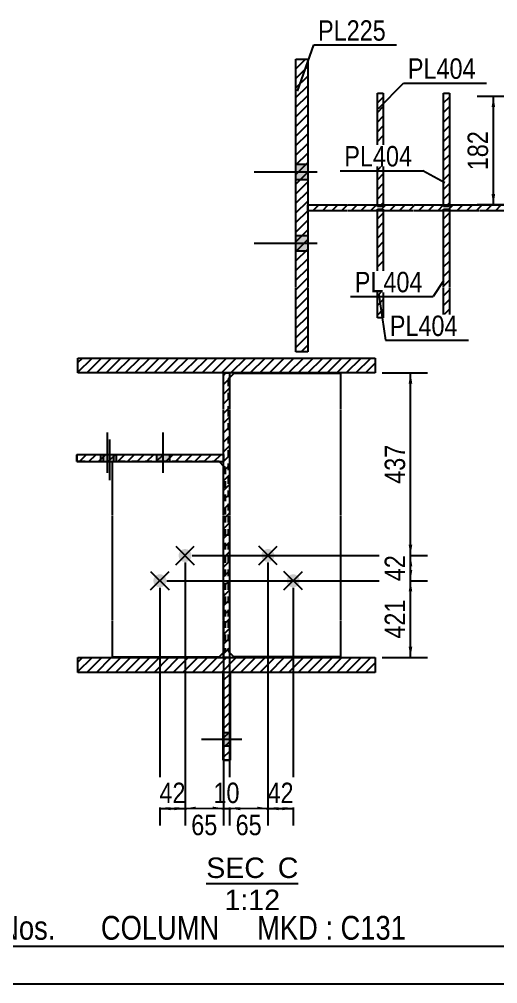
# Model space of a CAD drawing. Header units: millimetres. Extents: x -248 to 165, y -167 to 121.
# Drawn here: x -31.3 to 35.7, y -166.5 to -31.3 of the extents above; entities that cross this region are included whole.
import ezdxf

# ---------------------------------------------------------------- set-up
doc = ezdxf.new("R2010")
doc.units = ezdxf.units.MM
doc.linetypes.add('DXK_LINE_DOT1', pattern=[1.8814, 0.9407, -0.9407])
doc.styles.add('Arial', font='ARIAL.TTF', dxfattribs={"height": 0.2})
doc.styles.add('Arial Narrow', font='ARIALN.TTF', dxfattribs={"height": 0.2})

# ---------------------------------------------------------------- blocks, each defined once
blk = doc.blocks.new('Unknown-629050320-1210')
at = {"color": 5, "linetype": 'Continuous'}
blk.add_line((-245.12, -166.48), (164.88, -166.48), dxfattribs=at)
blk = doc.blocks.new('Unknown-629050320-14 - 6727')
at = {"color": 1, "linetype": 'Continuous'}
blk.add_line((-5.12, -152.42), (7.78, -152.42), dxfattribs=at)
at = {"color": 0, "linetype": 'Continuous'}
for points in [[(3.1, -151.67), (3.1, -148.67), (-5.12, -148.67), (-5.12, -151.67)], [(7.78, -151.67), (7.78, -148.67), (4.9, -148.67), (4.9, -151.67)], [(5.22, -156.17), (5.22, -153.17), (-2.56, -153.17), (-2.56, -156.17)]]:
    blk.add_wipeout(points, dxfattribs=at)
at = {"color": 136, "linetype": 'Continuous', "style": 'Arial'}
for s, height, p in [('SEC', 2.865, (-5.12, -151.67)), ('C', 2.87, (4.9, -151.67)), ('1:12', 2.865, (-2.56, -156.17))]:
    blk.add_text(s, height=height, dxfattribs=at).set_placement(p)
blk = doc.blocks.new('Part-629050320-1512 - 1490')
at = {"linetype": 'Continuous'}
h = blk.add_hatch(dxfattribs=at)
h.set_pattern_fill('', scale=0.3, style=0, pattern_type=0)
h.set_pattern_definition([(45, (157.4648, -57.3398), (-0.673519, 0.673519), [])])
h.paths.add_polyline_path([(157.46, -58.17), (157.46, -57.34), (9.1, -57.34), (9.1, -58.17)])
at = {"color": 2, "linetype": 'Continuous'}
for p, q in [((9.1, -57.34), (14.59, -57.34)), ((9.1, -58.17), (9.1, -57.34)), ((14.69, -57.34), (23.86, -57.34)), ((23.96, -57.34), (33.13, -57.34)), ((33.23, -57.34), (53.06, -57.34)), ((14.59, -58.17), (9.1, -58.17)), ((23.86, -58.17), (14.69, -58.17)), ((33.13, -58.17), (23.96, -58.17)), ((53.06, -58.17), (33.23, -58.17))]:
    blk.add_line(p, q, dxfattribs=at)
blk = doc.blocks.new('Bolt-629050320-1505 - 1490')
at = {"linetype": 'Continuous'}
for points in [[(7.44, -51.67), (7.44, -53.84), (9.1, -53.84), (9.1, -51.67)], [(7.44, -51.67), (7.44, -53.84), (9.1, -53.84), (9.1, -51.67)], [(7.44, -61.67), (7.44, -63.84), (9.1, -63.84), (9.1, -61.67)], [(7.44, -61.67), (7.44, -63.84), (9.1, -63.84), (9.1, -61.67)]]:
    blk.add_hatch(color=3, dxfattribs=at).paths.add_polyline_path(points)
at = {"color": 3, "linetype": 'Continuous'}
for p, q in [((9.1, -51.67), (7.44, -51.67)), ((9.1, -51.67), (7.44, -51.67)), ((10.43, -52.76), (1.6, -52.76)), ((10.43, -52.76), (1.6, -52.76)), ((9.1, -53.84), (7.44, -53.84)), ((9.1, -53.84), (7.44, -53.84)), ((9.1, -61.67), (7.44, -61.67)), ((9.1, -61.67), (7.44, -61.67)), ((10.43, -62.76), (1.6, -62.76)), ((10.43, -62.76), (1.6, -62.76)), ((9.1, -63.84), (7.44, -63.84)), ((9.1, -63.84), (7.44, -63.84))]:
    blk.add_line(p, q, dxfattribs=at)
blk = doc.blocks.new('Part-629050320-1560 - 1490')
at = {"linetype": 'Continuous'}
h = blk.add_hatch(dxfattribs=at)
h.set_pattern_fill('', scale=0.3, style=0, pattern_type=0)
h.set_pattern_definition([(45, (28.1278, -41.7148), (-0.67352, 0.67352), [])])
h.paths.add_polyline_path([(28.96, -41.71), (28.13, -41.71), (28.13, -57.55), (28.96, -57.55)])
at = {"color": 2, "linetype": 'Continuous'}
for p, q in [((28.13, -41.71), (28.96, -41.71)), ((28.13, -57.55), (28.13, -41.71)), ((28.96, -41.71), (28.96, -57.55)), ((28.96, -57.55), (28.13, -57.55))]:
    blk.add_line(p, q, dxfattribs=at)
blk = doc.blocks.new('Part-629050320-1565 - 1490')
at = {"linetype": 'Continuous'}
h = blk.add_hatch(dxfattribs=at)
h.set_pattern_fill('', scale=0.3, style=0, pattern_type=0)
h.set_pattern_definition([(45, (28.1278, -57.9648), (-0.67352, 0.67352), [])])
h.paths.add_polyline_path([(28.96, -57.96), (28.13, -57.96), (28.13, -73.16), (28.96, -73.16)])
at = {"color": 2, "linetype": 'Continuous'}
for p, q in [((28.13, -57.96), (28.96, -57.96)), ((28.13, -68.9), (28.13, -57.96)), ((28.96, -57.96), (28.96, -68.9)), ((28.13, -73.16), (28.13, -69)), ((28.96, -69), (28.96, -73.16)), ((28.96, -73.16), (28.13, -73.16))]:
    blk.add_line(p, q, dxfattribs=at)
blk = doc.blocks.new('Part-629050320-1570 - 1490')
at = {"linetype": 'Continuous'}
h = blk.add_hatch(dxfattribs=at)
h.set_pattern_fill('', scale=0.3, style=0, pattern_type=0)
h.set_pattern_definition([(45, (18.8611, -41.7148), (-0.67352, 0.67352), [])])
h.paths.add_polyline_path([(19.69, -41.71), (18.86, -41.71), (18.86, -57.55), (19.69, -57.55)])
at = {"color": 2, "linetype": 'Continuous'}
for p, q in [((18.86, -41.71), (19.69, -41.71)), ((18.86, -57.55), (18.86, -41.71)), ((19.69, -41.71), (19.69, -57.55)), ((19.69, -57.55), (18.86, -57.55))]:
    blk.add_line(p, q, dxfattribs=at)
blk = doc.blocks.new('Part-629050320-1575 - 1490')
at = {"linetype": 'Continuous'}
h = blk.add_hatch(dxfattribs=at)
h.set_pattern_fill('', scale=0.3, style=0, pattern_type=0)
h.set_pattern_definition([(45, (18.8611, -57.9648), (-0.67352, 0.67352), [])])
h.paths.add_polyline_path([(19.69, -57.96), (18.86, -57.96), (18.86, -73.16), (19.69, -73.16)])
at = {"color": 2, "linetype": 'Continuous'}
for p, q in [((18.86, -57.96), (19.69, -57.96)), ((18.86, -68.9), (18.86, -57.96)), ((19.69, -57.96), (19.69, -68.9)), ((18.86, -73.16), (18.86, -69)), ((19.69, -69), (19.69, -73.16)), ((19.69, -73.16), (18.86, -73.16))]:
    blk.add_line(p, q, dxfattribs=at)
blk = doc.blocks.new('Part-629050320-1609 - 1490')
at = {"linetype": 'Continuous'}
h = blk.add_hatch(dxfattribs=at)
h.set_pattern_fill('', scale=0.3, style=0, pattern_type=0)
h.set_pattern_definition([(45, (7.4361, -36.9232), (-0.67352, 0.67352), [])])
h.paths.add_polyline_path([(9.1, -36.92), (7.44, -36.92), (7.44, -77.95), (9.1, -77.95)])
at = {"color": 2, "linetype": 'Continuous'}
for p, q in [((7.44, -36.92), (9.1, -36.92)), ((7.44, -68.9), (7.44, -36.92)), ((9.1, -36.92), (9.1, -68.9)), ((7.44, -77.95), (7.44, -69)), ((9.1, -69), (9.1, -77.95)), ((9.1, -77.95), (7.44, -77.95))]:
    blk.add_line(p, q, dxfattribs=at)
blk = doc.blocks.new('Part-629050320-6788 - 6727')
at = {"linetype": 'Continuous'}
h = blk.add_hatch(dxfattribs=at)
h.set_pattern_fill('', scale=0.3, style=0, pattern_type=0)
h.set_pattern_definition([(45, (-2.6965, -93.32175), (-0.67352, 0.67352), [])])
h.paths.add_polyline_path([(-23.24, -93.32), (-2.7, -93.32), (-2.7, -92.32), (-23.24, -92.32)])
at = {"color": 7, "linetype": 'DXK_LINE_DOT1'}
for p, q in [((-23.24, -93.32), (-23.24, -92.32)), ((-23.24, -92.32), (-22.11, -92.32)), ((-22.11, -93.32), (-23.24, -93.32))]:
    blk.add_line(p, q, dxfattribs=at)
at = {"color": 2, "linetype": 'Continuous'}
for p, q in [((-23.24, -92.32), (-23.24, -93.32)), ((-23.24, -92.32), (-2.7, -92.32)), ((-2.7, -92.32), (-2.7, -93.32)), ((-23.24, -93.32), (-2.7, -93.32))]:
    blk.add_line(p, q, dxfattribs=at)
blk = doc.blocks.new('Part-629050320-6728 - 6727')
at = {"linetype": 'Continuous'}
h = blk.add_hatch(dxfattribs=at)
h.set_pattern_fill('', scale=0.3, style=0, pattern_type=0)
h.set_pattern_definition([(45, (18.5535, -80.8884), (-0.67352, 0.67352), [])])
h.paths.add_polyline_path([(-23.11, -80.89), (18.55, -80.89), (18.55, -78.81), (-23.11, -78.81)])
at = {"color": 2, "linetype": 'Continuous'}
for p, q in [((-23.11, -80.89), (-23.11, -78.81)), ((-23.11, -78.81), (18.55, -78.81)), ((18.55, -78.81), (18.55, -80.89)), ((18.55, -80.89), (-23.11, -80.89))]:
    blk.add_line(p, q, dxfattribs=at)
blk = doc.blocks.new('Part-629050320-6773 - 6727')
at = {"color": 2, "linetype": 'Continuous'}
for p, q in [((-1.24, -80.97), (-1.86, -81.6)), ((13.76, -80.97), (-1.24, -80.97)), ((13.76, -85.97), (13.76, -80.97)), ((13.76, -100.82), (13.76, -86.07)), ((13.76, -115.58), (13.76, -100.92)), ((13.76, -120.68), (13.76, -115.68)), ((-1.24, -120.68), (-1.86, -120.05)), ((13.76, -120.68), (-1.24, -120.68))]:
    blk.add_line(p, q, dxfattribs=at)
at = {"color": 7, "linetype": 'DXK_LINE_DOT1'}
for p, q in [((-1.86, -81.6), (-2.07, -81.81)), ((-2.07, -81.81), (-2.07, -85.97)), ((-2.07, -86.07), (-2.07, -100.82)), ((-2.07, -100.92), (-2.07, -115.58)), ((-2.07, -115.68), (-2.07, -119.85)), ((-1.86, -120.05), (-2.07, -119.85))]:
    blk.add_line(p, q, dxfattribs=at)
blk = doc.blocks.new('Part-629050320-6733 - 6727')
at = {"linetype": 'Continuous'}
h = blk.add_hatch(dxfattribs=at)
h.set_pattern_fill('', scale=0.3, style=0, pattern_type=0)
h.set_pattern_definition([(45, (18.5535, -122.8457), (-0.67352, 0.67352), [])])
h.paths.add_polyline_path([(-23.11, -122.85), (18.55, -122.85), (18.55, -120.76), (-23.11, -120.76)])
at = {"color": 2, "linetype": 'Continuous'}
for p, q in [((-23.11, -122.85), (-23.11, -120.76)), ((-23.11, -120.76), (18.55, -120.76)), ((18.55, -120.76), (18.55, -122.85)), ((18.55, -122.85), (-23.11, -122.85))]:
    blk.add_line(p, q, dxfattribs=at)
blk = doc.blocks.new('Part-629050320-6790 - 6727')
at = {"linetype": 'Continuous'}
h = blk.add_hatch(dxfattribs=at)
h.set_pattern_fill('', scale=0.3, style=0, pattern_type=0)
h.set_pattern_definition([(45, (-1.8632, -120.76235), (-0.67352, 0.67352), [])])
h.paths.add_polyline_path([(-2.7, -120.76), (-1.86, -120.76), (-1.86, -80.89), (-2.7, -80.89)])
at = {"color": 2, "linetype": 'Continuous'}
for p, q in [((-2.7, -85.97), (-2.7, -80.89)), ((-2.7, -80.89), (-1.86, -80.89)), ((-1.86, -80.89), (-1.86, -85.97)), ((-2.7, -100.82), (-2.7, -86.07)), ((-1.86, -86.07), (-1.86, -100.82)), ((-2.7, -115.58), (-2.7, -100.92)), ((-1.86, -100.92), (-1.86, -115.58)), ((-2.7, -120.76), (-2.7, -115.68)), ((-1.86, -115.68), (-1.86, -120.76)), ((-1.86, -120.76), (-2.7, -120.76))]:
    blk.add_line(p, q, dxfattribs=at)
blk = doc.blocks.new('Part-629050320-6774 - 6727')
at = {"color": 2, "linetype": 'Continuous'}
for p, q in [((-18.32, -93.32), (-18.32, -100.82)), ((-3.32, -93.32), (-2.7, -93.95)), ((-18.32, -100.92), (-18.32, -115.58)), ((-18.32, -115.68), (-18.32, -120.68)), ((-3.32, -120.68), (-2.7, -120.05)), ((-18.32, -120.68), (-3.32, -120.68))]:
    blk.add_line(p, q, dxfattribs=at)
at = {"color": 7, "linetype": 'DXK_LINE_DOT1'}
for p, q in [((-3.32, -93.32), (-18.32, -93.32)), ((-2.7, -93.95), (-2.49, -94.16)), ((-2.49, -94.16), (-2.49, -100.82)), ((-2.49, -100.92), (-2.49, -115.58)), ((-2.49, -115.68), (-2.49, -119.85)), ((-2.7, -120.05), (-2.49, -119.85))]:
    blk.add_line(p, q, dxfattribs=at)
blk = doc.blocks.new('Part-629050320-6779 - 6727')
at = {"linetype": 'Continuous'}
h = blk.add_hatch(dxfattribs=at)
h.set_pattern_fill('', scale=0.3, style=0, pattern_type=0)
h.set_pattern_definition([(45, (-1.7799, -135.1785), (-0.67352, 0.67352), [])])
h.paths.add_polyline_path([(-2.78, -135.18), (-1.78, -135.18), (-1.78, -122.85), (-2.78, -122.85)])
at = {"color": 7, "linetype": 'DXK_LINE_DOT1'}
for p, q in [((-1.78, -122.85), (-2.78, -122.85)), ((-2.78, -122.85), (-2.78, -135.18)), ((-1.78, -135.18), (-1.78, -122.85)), ((-2.78, -135.18), (-1.78, -135.18))]:
    blk.add_line(p, q, dxfattribs=at)
at = {"color": 2, "linetype": 'Continuous'}
for p, q in [((-1.78, -122.85), (-2.78, -122.85)), ((-2.78, -122.85), (-2.78, -135.18)), ((-1.78, -122.85), (-1.78, -135.18)), ((-1.78, -135.18), (-2.78, -135.18))]:
    blk.add_line(p, q, dxfattribs=at)
blk = doc.blocks.new('Bolt-629050320-6810 - 6727')
at = {"linetype": 'Continuous'}
for points in [[(2.88, -107.13, -1), (4.17, -105.83, -1)], [(6.41, -110.67, -1), (7.71, -109.37, -1)]]:
    blk.add_hatch(color=3, dxfattribs=at).paths.add_polyline_path(points)
at = {"color": 3, "linetype": 'Continuous'}
for p, q in [((4.82, -107.78), (2.23, -105.19)), ((2.23, -107.78), (4.82, -105.19)), ((8.36, -111.31), (5.77, -108.72)), ((5.77, -111.31), (8.36, -108.72))]:
    blk.add_line(p, q, dxfattribs=at)
blk = doc.blocks.new('Bolt-629050320-6811 - 6727')
at = {"linetype": 'Continuous'}
for points in [[(-8.73, -105.83, -1), (-7.44, -107.13, -1)], [(-12.27, -109.37, -1), (-10.97, -110.67, -1)]]:
    blk.add_hatch(color=3, dxfattribs=at).paths.add_polyline_path(points)
at = {"color": 3, "linetype": 'Continuous'}
for p, q in [((-9.38, -107.78), (-6.79, -105.19)), ((-9.38, -105.19), (-6.79, -107.78)), ((-12.92, -111.31), (-10.33, -108.72)), ((-12.92, -108.72), (-10.33, -111.31))]:
    blk.add_line(p, q, dxfattribs=at)
blk = doc.blocks.new('Bolt-629050320-6815 - 6727')
at = {"linetype": 'Continuous'}
blk.add_hatch(color=3, dxfattribs=at).paths.add_polyline_path([(-2.78, -131.35), (-2.78, -133.18), (-1.78, -133.18), (-1.78, -131.35)])
at = {"color": 3, "linetype": 'Continuous'}
for p, q in [((-0.11, -132.26), (-5.78, -132.26)), ((-1.78, -131.35), (-2.78, -131.35)), ((-1.78, -133.18), (-2.78, -133.18))]:
    blk.add_line(p, q, dxfattribs=at)
blk = doc.blocks.new('Bolt-629050320-6822 - 6727')
at = {"linetype": 'Continuous'}
for points in [[(-18.05, -92.32), (-19.88, -92.32), (-19.88, -93.32), (-18.05, -93.32)], [(-10.22, -92.32), (-12.05, -92.32), (-12.05, -93.32), (-10.22, -93.32)]]:
    blk.add_hatch(color=3, dxfattribs=at).paths.add_polyline_path(points)
at = {"color": 3, "linetype": 'Continuous'}
for p, q in [((-18.97, -94.91), (-18.97, -89.24)), ((-11.14, -94.91), (-11.14, -89.24)), ((-19.88, -93.32), (-19.88, -92.32)), ((-18.05, -93.32), (-18.05, -92.32)), ((-12.05, -93.32), (-12.05, -92.32)), ((-10.22, -93.32), (-10.22, -92.32))]:
    blk.add_line(p, q, dxfattribs=at)
blk = doc.blocks.new('Bolt-629050320-6824 - 6727')
at = {"linetype": 'Continuous'}
blk.add_hatch(color=3, dxfattribs=at).paths.add_polyline_path([(-17.74, -92.32), (-19.57, -92.32), (-19.57, -93.32), (-17.74, -93.32)])
at = {"color": 3, "linetype": 'Continuous'}
for p, q in [((-18.66, -90.24), (-18.66, -95.91)), ((-19.57, -92.32), (-19.57, -93.32)), ((-17.74, -92.32), (-17.74, -93.32))]:
    blk.add_line(p, q, dxfattribs=at)
blk = doc.blocks.new('StraightDimension-629050320-1700 - 1490')
at = {"linetype": 'Continuous'}
for points in [[(34.87, -43.65), (35.12, -42.15), (35.37, -43.65)], [(35.37, -55.84), (35.12, -57.34), (34.87, -55.84)]]:
    blk.add_hatch(color=7, dxfattribs=at).paths.add_polyline_path(points)
at = {"color": 7, "linetype": 'Continuous'}
for p, q in [((41.1, -42.15), (32.87, -42.15)), ((35.12, -57.34), (35.12, -42.15)), ((85.2, -57.34), (32.87, -57.34))]:
    blk.add_line(p, q, dxfattribs=at)
at = {"color": 0}
blk.add_wipeout([(34.97, -46.4), (30.77, -46.4), (30.77, -53.09), (34.97, -53.09)], dxfattribs=at)
at = {"color": 3, "style": 'Arial Narrow'}
blk.add_text('182', height=2.863, rotation=90.0002, dxfattribs=at).set_placement((34.37, -52.49))
blk = doc.blocks.new('StraightDimension-629050320-7053 - 6727')
at = {"linetype": 'Continuous'}
for points in [[(23.25, -111.52), (23.5, -110.02), (23.75, -111.52)], [(23.75, -119.26), (23.5, -120.76), (23.25, -119.26)]]:
    blk.add_hatch(color=7, dxfattribs=at).paths.add_polyline_path(points)
at = {"color": 7, "linetype": 'Continuous'}
for p, q in [((-10.62, -110.02), (25.9, -110.02)), ((23.5, -120.76), (23.5, -110.02)), ((19.55, -120.76), (25.9, -120.76))]:
    blk.add_line(p, q, dxfattribs=at)
at = {"color": 0}
blk.add_wipeout([(23.35, -112.05), (19.15, -112.05), (19.15, -118.73), (23.35, -118.73)], dxfattribs=at)
at = {"color": 3, "style": 'Arial Narrow'}
blk.add_text('421', height=2.863, rotation=90.0002, dxfattribs=at).set_placement((22.75, -118.13))
blk = doc.blocks.new('StraightDimension-629050320-6945 - 6727')
at = {"linetype": 'Continuous'}
for points in [[(-10.12, -142.17), (-11.62, -141.92), (-10.12, -141.67)], [(-9.59, -141.67), (-8.09, -141.92), (-9.59, -142.17)]]:
    blk.add_hatch(color=7, dxfattribs=at).paths.add_polyline_path(points)
at = {"color": 7, "linetype": 'Continuous'}
for p, q in [((-8.09, -107.48), (-8.09, -144.32)), ((-11.62, -111.02), (-11.62, -144.32)), ((-11.62, -141.92), (-8.09, -141.92))]:
    blk.add_line(p, q, dxfattribs=at)
at = {"color": 0}
blk.add_wipeout([(-7.43, -141.77), (-7.43, -137.57), (-12.28, -137.57), (-12.28, -141.77)], dxfattribs=at)
at = {"color": 3, "style": 'Arial Narrow'}
blk.add_text('42', height=2.863, dxfattribs=at).set_placement((-11.68, -141.17))
blk = doc.blocks.new('StraightDimension-629050320-6941 - 6727')
at = {"linetype": 'Continuous'}
for points in [[(5.03, -142.17), (3.53, -141.92), (5.03, -141.67)], [(5.56, -141.67), (7.06, -141.92), (5.56, -142.17)]]:
    blk.add_hatch(color=7, dxfattribs=at).paths.add_polyline_path(points)
at = {"color": 7, "linetype": 'Continuous'}
for p, q in [((3.53, -107.48), (3.53, -144.32)), ((7.06, -111.02), (7.06, -144.32)), ((3.53, -141.92), (7.06, -141.92))]:
    blk.add_line(p, q, dxfattribs=at)
at = {"color": 0}
blk.add_wipeout([(7.72, -141.77), (7.72, -137.57), (2.87, -137.57), (2.87, -141.77)], dxfattribs=at)
at = {"color": 3, "style": 'Arial Narrow'}
blk.add_text('42', height=2.863, dxfattribs=at).set_placement((3.47, -141.17))
blk = doc.blocks.new('StraightDimension-629050320-6942 - 6727')
at = {"linetype": 'Continuous'}
for points in [[(-0.36, -142.17), (-1.86, -141.92), (-0.36, -141.67)], [(2.03, -141.67), (3.53, -141.92), (2.03, -142.17)]]:
    blk.add_hatch(color=7, dxfattribs=at).paths.add_polyline_path(points)
at = {"color": 7, "linetype": 'Continuous'}
for p, q in [((3.53, -107.48), (3.53, -144.17)), ((-1.86, -111.72), (-1.86, -144.17)), ((-1.86, -141.92), (3.53, -141.92))]:
    blk.add_line(p, q, dxfattribs=at)
at = {"color": 0}
blk.add_wipeout([(3.26, -146.27), (3.26, -142.07), (-1.6, -142.07), (-1.6, -146.27)], dxfattribs=at)
at = {"color": 3, "style": 'Arial Narrow'}
blk.add_text('65', height=2.863, dxfattribs=at).set_placement((-1, -145.67))
blk = doc.blocks.new('StraightDimension-629050320-6943 - 6727')
at = {"linetype": 'Continuous'}
for points in [[(-4.2, -141.67), (-2.7, -141.92), (-4.2, -142.17)], [(-0.36, -142.17), (-1.86, -141.92), (-0.36, -141.67)]]:
    blk.add_hatch(color=7, dxfattribs=at).paths.add_polyline_path(points)
at = {"color": 7, "linetype": 'Continuous'}
for p, q in [((-2.7, -111.72), (-2.7, -144.32)), ((-1.86, -111.72), (-1.86, -144.32)), ((-2.7, -141.92), (-1.86, -141.92))]:
    blk.add_line(p, q, dxfattribs=at)
at = {"color": 0}
blk.add_wipeout([(0.15, -141.77), (0.15, -137.57), (-4.71, -137.57), (-4.71, -141.77)], dxfattribs=at)
at = {"color": 3, "style": 'Arial Narrow'}
blk.add_text('10', height=2.863, dxfattribs=at).set_placement((-4.11, -141.17))
blk = doc.blocks.new('StraightDimension-629050320-6944 - 6727')
at = {"linetype": 'Continuous'}
for points in [[(-6.59, -142.17), (-8.09, -141.92), (-6.59, -141.67)], [(-4.2, -141.67), (-2.7, -141.92), (-4.2, -142.17)]]:
    blk.add_hatch(color=7, dxfattribs=at).paths.add_polyline_path(points)
at = {"color": 7, "linetype": 'Continuous'}
for p, q in [((-8.09, -107.48), (-8.09, -144.17)), ((-2.7, -111.72), (-2.7, -144.17)), ((-8.09, -141.92), (-2.7, -141.92))]:
    blk.add_line(p, q, dxfattribs=at)
at = {"color": 0}
blk.add_wipeout([(-2.96, -146.27), (-2.96, -142.07), (-7.82, -142.07), (-7.82, -146.27)], dxfattribs=at)
at = {"color": 3, "style": 'Arial Narrow'}
blk.add_text('65', height=2.863, dxfattribs=at).set_placement((-7.22, -145.67))
blk = doc.blocks.new('StraightDimension-629050320-7051 - 6727')
at = {"linetype": 'Continuous'}
for points in [[(23.25, -82.39), (23.5, -80.89), (23.75, -82.39)], [(23.75, -104.98), (23.5, -106.48), (23.25, -104.98)]]:
    blk.add_hatch(color=7, dxfattribs=at).paths.add_polyline_path(points)
at = {"color": 7, "linetype": 'Continuous'}
for p, q in [((19.55, -80.89), (25.9, -80.89)), ((23.5, -106.48), (23.5, -80.89)), ((-7.09, -106.48), (25.9, -106.48))]:
    blk.add_line(p, q, dxfattribs=at)
at = {"color": 0}
blk.add_wipeout([(23.35, -90.34), (19.15, -90.34), (19.15, -97.03), (23.35, -97.03)], dxfattribs=at)
at = {"color": 3, "style": 'Arial Narrow'}
blk.add_text('437', height=2.863, rotation=90.0002, dxfattribs=at).set_placement((22.75, -96.43))
blk = doc.blocks.new('StraightDimension-629050320-7052 - 6727')
at = {"linetype": 'Continuous'}
for points in [[(23.25, -107.98), (23.5, -106.48), (23.75, -107.98)], [(23.75, -108.52), (23.5, -110.02), (23.25, -108.52)]]:
    blk.add_hatch(color=7, dxfattribs=at).paths.add_polyline_path(points)
at = {"color": 7, "linetype": 'Continuous'}
for p, q in [((-7.09, -106.48), (25.9, -106.48)), ((23.5, -110.02), (23.5, -106.48)), ((-10.62, -110.02), (25.9, -110.02))]:
    blk.add_line(p, q, dxfattribs=at)
at = {"color": 0}
blk.add_wipeout([(23.35, -105.82), (19.15, -105.82), (19.15, -110.68), (23.35, -110.68)], dxfattribs=at)
at = {"color": 3, "style": 'Arial Narrow'}
blk.add_text('42', height=2.863, rotation=90.0002, dxfattribs=at).set_placement((22.75, -110.08))
blk = doc.blocks.new('CBS_CALLOFF-629050320-7440')
at = {"color": 7, "linetype": 'Continuous'}
blk.add_line((-71.24, -161.21), (44.99, -161.23), dxfattribs=at)
at = {"color": 3, "linetype": 'Continuous', "style": 'Arial Narrow'}
blk.add_text('QTY= 2 Nos.      COLUMN     MKD : C131', height=3.3405, dxfattribs=at).set_placement((-48.49, -160.32))
blk = doc.blocks.new('Mark-629050320-1556 - 1490')
at = {"color": 7, "linetype": 'Continuous'}
blk.add_line((28.32, -54.27), (25.24, -52.56), dxfattribs=at)
at = {"color": 0}
blk.add_wipeout([(23.74, -51.96), (23.74, -48.96), (14.23, -48.96), (14.23, -51.96)], dxfattribs=at)
blk.add_wipeout([(23.74, -51.96), (23.74, -48.96), (14.23, -48.96), (14.23, -51.96)], dxfattribs=at)
at = {"color": 7, "linetype": 'Continuous'}
blk.add_line((13.63, -52.56), (25.24, -52.56), dxfattribs=at)
at = {"color": 3, "style": 'Arial Narrow'}
blk.add_text('PL404', height=2.863, dxfattribs=at).set_placement((14.23, -51.96))
blk = doc.blocks.new('Mark-629050320-1561 - 1490')
at = {"color": 7, "linetype": 'Continuous'}
blk.add_line((28.13, -68), (26.7, -70.19), dxfattribs=at)
at = {"color": 0}
blk.add_wipeout([(25.2, -69.59), (25.2, -66.59), (15.7, -66.59), (15.7, -69.59)], dxfattribs=at)
blk.add_wipeout([(25.2, -69.59), (25.2, -66.59), (15.7, -66.59), (15.7, -69.59)], dxfattribs=at)
at = {"color": 7, "linetype": 'Continuous'}
blk.add_line((15.1, -70.19), (26.7, -70.19), dxfattribs=at)
at = {"color": 3, "style": 'Arial Narrow'}
blk.add_text('PL404', height=2.863, dxfattribs=at).set_placement((15.7, -69.59))
blk = doc.blocks.new('Mark-629050320-1566 - 1490')
at = {"color": 0}
blk.add_wipeout([(32.64, -39.68), (32.64, -36.68), (23.14, -36.68), (23.14, -39.68)], dxfattribs=at)
blk.add_wipeout([(32.64, -39.68), (32.64, -36.68), (23.14, -36.68), (23.14, -39.68)], dxfattribs=at)
at = {"color": 7, "linetype": 'Continuous'}
for p, q in [((19, -43.82), (22.54, -40.28)), ((22.54, -40.28), (34.14, -40.28))]:
    blk.add_line(p, q, dxfattribs=at)
at = {"color": 3, "style": 'Arial Narrow'}
blk.add_text('PL404', height=2.863, dxfattribs=at).set_placement((23.14, -39.68))
blk = doc.blocks.new('Mark-629050320-1571 - 1490')
at = {"color": 0}
blk.add_wipeout([(30.12, -75.72), (30.12, -72.72), (20.61, -72.72), (20.61, -75.72)], dxfattribs=at)
blk.add_wipeout([(30.12, -75.72), (30.12, -72.72), (20.61, -72.72), (20.61, -75.72)], dxfattribs=at)
at = {"color": 7, "linetype": 'Continuous'}
for p, q in [((19.05, -69.97), (20.01, -76.32)), ((20.01, -76.32), (31.62, -76.32))]:
    blk.add_line(p, q, dxfattribs=at)
at = {"color": 3, "style": 'Arial Narrow'}
blk.add_text('PL404', height=2.863, dxfattribs=at).set_placement((20.61, -75.72))
blk = doc.blocks.new('Mark-629050320-1605 - 1490')
at = {"color": 0}
blk.add_wipeout([(20.06, -34.34), (20.06, -31.34), (10.55, -31.34), (10.55, -34.34)], dxfattribs=at)
blk.add_wipeout([(20.06, -34.34), (20.06, -31.34), (10.55, -31.34), (10.55, -34.34)], dxfattribs=at)
at = {"color": 7, "linetype": 'Continuous'}
for p, q in [((7.65, -41.42), (9.95, -34.94)), ((9.95, -34.94), (21.56, -34.94))]:
    blk.add_line(p, q, dxfattribs=at)
at = {"color": 3, "style": 'Arial Narrow'}
blk.add_text('PL225', height=2.863, dxfattribs=at).set_placement((10.55, -34.34))

msp = doc.modelspace()

# ---------------------------------------------------------------- block references
for name in ['Unknown-629050320-1210', 'Part-629050320-1609 - 1490', 'Part-629050320-1570 - 1490', 'Part-629050320-1560 - 1490', 'Bolt-629050320-1505 - 1490', 'Part-629050320-1512 - 1490', 'Part-629050320-1575 - 1490', 'Part-629050320-1565 - 1490', 'Part-629050320-6728 - 6727', 'Part-629050320-6790 - 6727', 'Part-629050320-6773 - 6727', 'Bolt-629050320-6822 - 6727', 'Bolt-629050320-6824 - 6727', 'Part-629050320-6788 - 6727', 'Part-629050320-6774 - 6727', 'Bolt-629050320-6811 - 6727', 'Bolt-629050320-6810 - 6727', 'Part-629050320-6733 - 6727', 'Part-629050320-6779 - 6727', 'Bolt-629050320-6815 - 6727', 'CBS_CALLOFF-629050320-7440']:
    msp.add_blockref(name, (0, 0))

# ---------------------------------------------------------------- next in the draw order: block references
for name in ['StraightDimension-629050320-1700 - 1490', 'Mark-629050320-1556 - 1490', 'Mark-629050320-1561 - 1490', 'StraightDimension-629050320-7051 - 6727', 'StraightDimension-629050320-7053 - 6727', 'Unknown-629050320-14 - 6727']:
    msp.add_blockref(name, (0, 0))

# ---------------------------------------------------------------- next in the draw order: block references
for name in ['Mark-629050320-1566 - 1490', 'Mark-629050320-1571 - 1490', 'StraightDimension-629050320-6945 - 6727', 'StraightDimension-629050320-6941 - 6727']:
    msp.add_blockref(name, (0, 0))

# ---------------------------------------------------------------- next in the draw order: block references
for name in ['Mark-629050320-1605 - 1490', 'StraightDimension-629050320-6942 - 6727']:
    msp.add_blockref(name, (0, 0))

# ---------------------------------------------------------------- next in the draw order: block references
msp.add_blockref('StraightDimension-629050320-6943 - 6727', (0, 0))

# ---------------------------------------------------------------- next in the draw order: block references
msp.add_blockref('StraightDimension-629050320-6944 - 6727', (0, 0))

# ---------------------------------------------------------------- next in the draw order: block references
msp.add_blockref('StraightDimension-629050320-7052 - 6727', (0, 0))

doc.saveas('drawing.dxf')
